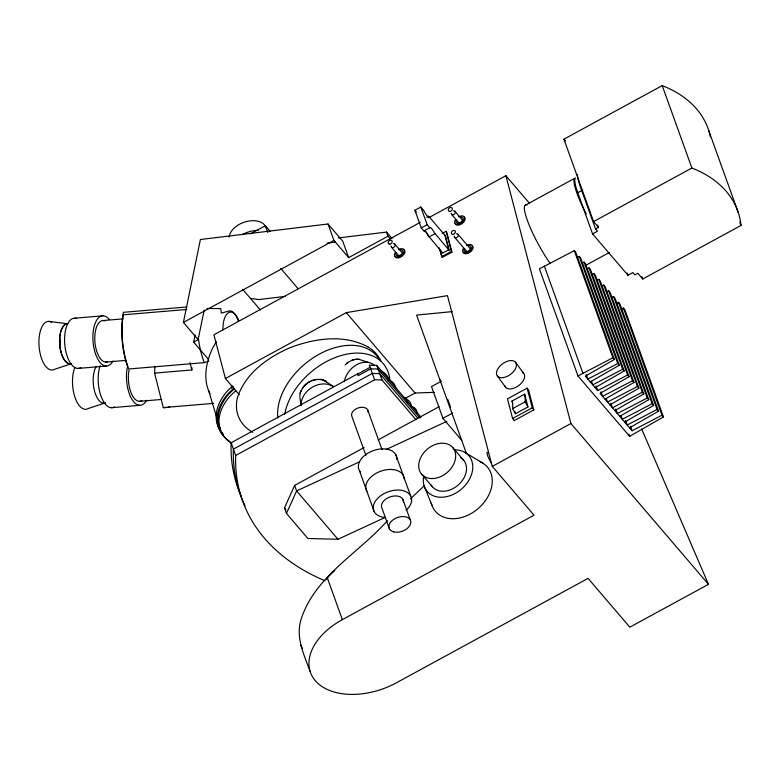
<?xml version="1.0" encoding="UTF-8"?>
<svg xmlns="http://www.w3.org/2000/svg" width="780" height="780" viewBox="0 0 780 780"><rect width="100%" height="100%" fill="white"/><g stroke="black" fill="none" stroke-linecap="round" stroke-linejoin="round"><path stroke-width="1.17" d="M165.487 407.726A54.074 24.882 85.2 0 1 163.283 407.599L154.586 373.103L154.898 366.366M154.586 373.103L191.851 369.964L191.948 367.721M449.26 250.536L434.363 232.713A6.455 1.17 61.4 0 0 430.004 227.614L424.106 230.822A6.455 1.17 61.4 0 1 428.464 235.93L442.601 252.866M208.679 359.629L193.664 342.089L198.12 339.651L183.388 322.433L200.392 239.509L328.019 223.996L342.761 241.225L348.66 257.634L387.982 236.213L390.351 238.982M193.664 342.089L195.127 334.981M198.12 339.651L204.194 310.04M385.486 517.276L337.964 539.273L307.895 538.483L286.484 513.454L284.495 507.936L294.625 485.404L364.172 447.515M286.484 513.454L296.615 490.932L359.599 461.77M216.226 341.767L212.306 348.757A58.91 38.708 -51.4 0 0 210.103 393.676M302.25 388.547L303.888 386.168A16.75 13.543 -32 0 1 307.076 383.233M387.416 520.679C358.868 553.069 315.003 576.04 301.09 619.3C295.396 637.367 304.024 654.859 310.157 671.502M232.723 385.895L227.214 391.17A59.972 38.308 -19.8 0 0 220.087 430.277M231.445 388.157L233.152 386.529M233.62 388.372L228.111 393.647A59.972 38.308 -19.8 0 0 230.002 441.587M234.049 389.005L228.94 393.89A58.91 37.625 -19.8 0 0 220.75 430.238M235.784 390.663L229.837 396.357A58.91 37.625 -19.8 0 0 231.689 443.45M410.358 498.927L424.476 485.54M614.347 359.502L585.341 376.145L597.694 390.585L627.608 375.005L629.08 376.73L600.083 393.373L632.083 430.774L661.996 415.204L663.468 416.92L629.635 436.342L577.97 375.95L539.409 268.827L574.304 250.653L575.776 252.379L614.347 359.502L612.875 357.776L574.304 250.653M590.255 381.888L619.261 365.245L580.691 258.122L579.218 256.396L577.083 257.507M595.169 387.631L624.166 370.988L585.605 263.864L584.132 262.139L581.997 263.25M604.997 399.116L633.994 382.473L595.433 275.35L593.95 273.624L591.815 274.735M609.901 404.859L638.908 388.216L600.337 281.093L598.865 279.367L596.729 280.478M614.816 410.602L643.822 393.959L605.251 286.835L603.779 285.11L601.643 286.221M619.73 416.344L648.726 399.701L610.165 292.578L608.692 290.852L606.557 291.964M624.643 422.087L653.64 405.444L615.079 298.321L613.606 296.595L611.462 297.706M629.558 427.82L658.554 411.187L619.993 304.064L618.511 302.338L616.375 303.449M250.477 233.854L265.385 225.732L270.124 231.27M183.388 322.433L333.918 240.406L348.66 257.634M424.076 231.211L421.258 227.906L414.901 210.259L420.8 207.051L423.755 210.493A6.455 1.17 61.4 0 0 427.099 215.836A6.455 1.17 61.4 0 0 428.659 216.236L445.39 235.794L448.958 249.405M577.405 174.33A45.532 8.239 61.4 0 0 580.7 187.726L595.54 228.93L598.484 227.321L593.57 221.578L563.911 139.181L662.21 85.615A147.976 94.526 -19.8 0 1 710.385 136.832M426.699 217.308L428.659 216.236M420.322 222.32L213.915 334.786L225.391 378.514L239.255 394.729M428.873 217.659L505.879 175.705L529.367 203.171M421.258 227.906L427.157 224.689L429.975 227.994M428.99 236.954L434.889 233.737M442.172 233.434L446.111 231.299L446.657 232.04L451.932 252.145L442.104 257.498L439.208 247.816M524.979 205.403L574.616 178.357A40.979 7.41 61.4 0 0 586.307 214.022M442.816 253.003L448.715 249.785L444.844 235.043L445.39 235.794M441.548 256.747L451.386 251.394L446.111 231.299M225.391 378.514L346.3 312.634L447.457 295.63L492.277 466.381L534.027 515.2L342.361 619.632A62.605 39.995 -19.8 0 0 315.305 680.677A62.605 39.995 -19.8 0 0 396.396 682.802L588.062 578.36L629.821 627.178L708.464 584.327L641.638 428.932M739.762 222.007L741 225.439L642.7 279.006L637.786 273.263L634.832 274.872L632.873 272.571L627.958 275.252L592.585 233.903L577.756 192.709L582.67 190.028M593.57 221.578L691.88 168.022A147.976 94.526 -19.8 0 1 741 225.439M592.585 233.903L597.5 231.231L595.54 228.93M241.351 496.45A283.403 181.028 -19.8 0 1 231.133 442.777L357.484 373.932L358.108 375.687L370.666 368.843L378.037 369.037L419.952 418.041M357.562 374.156L370.12 367.322M325.114 580.827A283.403 181.028 -19.8 0 1 235.697 455.462L374.605 379.782L381.976 379.977L415.984 419.728M585.156 265.658L609.453 252.427M405.444 398.268L415.067 393.023L434.411 392.36M378.076 439.94L439.062 406.712M439.852 379.685L441.226 381.293L431.496 386.587L442.923 418.314L452.654 413.01M527.105 388.148L507.468 398.853L512.626 418.509L514.147 420.595L533.793 409.9L528.635 390.244L527.105 388.148L532.262 407.803L533.793 409.9M512.099 400.969L524.599 394.154L527.953 406.945L515.463 413.751L512.596 408.632A58.198 10.53 61.4 0 0 512.099 400.969L512.713 403.289M512.596 408.632L525.086 401.817A58.198 10.53 61.4 0 0 524.599 394.154M512.626 418.509L532.262 407.803M492.277 466.381L570.921 423.53L505.879 175.705M586.901 268.993L589.046 267.881L590.518 269.607L629.08 376.73M621.289 309.192L623.425 308.081L624.897 309.806L663.468 416.92M577.97 375.95L612.875 357.776M619.261 365.245L617.779 363.519L587.867 379.099L586.228 374.536M624.166 370.988L622.693 369.262L592.78 384.842L591.552 381.401M633.994 382.473L632.521 380.747L602.608 396.318L600.971 391.765M638.908 388.216L637.435 386.49L607.523 402.061L606.294 398.648M643.822 393.959L642.34 392.233L612.437 407.803L610.789 403.25M648.726 399.701L647.254 397.976L617.341 413.546L615.703 408.993M653.64 405.444L652.168 403.718L622.255 419.289L621.026 415.877M658.554 411.187L657.082 409.461L627.169 425.032L625.531 420.478M386.119 449.494L446.891 421.356M71.487 363.685L54.688 369.252A24.395 11.232 85.2 0 1 39.01 345.54A24.395 11.232 85.2 0 1 51.714 322.257M105.076 402.948L88.267 408.515A24.395 11.232 85.2 0 1 74.87 396.991A24.395 11.232 85.2 0 1 74.812 367.643M186.8 309.455L123.269 314.808A54.074 24.882 85.2 0 0 128.749 368.989L204.272 362.622L208.806 361.208M338.325 237.939L386.5 232.089L392.028 238.553M327.103 243.126L335.536 242.102M285.041 296.4L258.921 299.578L250.468 298.428M452.147 311.62L416.598 315.091L466.45 453.541M186.907 306.969L123.377 312.322A54.074 24.882 85.2 0 0 127.637 366.629M74.724 318.181L103.048 315.793M103.174 320.531L123.084 318.854M105.797 362.076L125.707 360.399M77.893 368.443L106.216 366.064M139.386 401.339L161.626 399.457M111.481 407.706L139.805 405.317M163.283 407.599L213.632 403.357M206.875 308.49L220.73 308.568L221.335 313.063L227.809 311.327A19.442 8.95 85.2 0 1 238.368 321.331M421.005 417.144L376.711 365.372L369.34 365.177L374.605 379.782M48.75 321.38L67.704 323.749A20.163 9.282 85.2 0 0 59.66 343.717A20.163 9.282 85.2 0 0 70.239 363.968M368.248 362.388L359.434 359.473A16.77 12.685 -51.9 0 0 357.065 359.297M368.004 346.954C343.882 333.85 314.613 338.393 289.994 347.695C267.589 357.503 245.495 373.181 237.549 397.371A68.62 43.836 -19.8 0 0 252.613 432.315M324.246 380.533L333.343 386.529A20.221 16.341 -32 0 0 312.253 387.231A20.221 16.341 -32 0 0 301.139 405.464L299.832 397.293M326.537 381.595L323.135 380.045A16.77 13.553 -32 0 0 311.99 380.747M464.977 452.459L482.537 462.969M326.469 381.527L326.391 381.449A16.75 13.543 -32 0 0 320.093 379.353M563.911 139.181L565.471 141.005M454.857 211.234L462.755 220.477M451.678 214.471L459.576 223.714M457.889 234.205L470.74 249.23M454.711 237.442L467.561 252.466M414.901 210.259L416.383 211.984M570.921 423.53L708.464 584.327M394.69 244.013L402.597 253.256M391.511 247.25L398.629 255.567M442.923 418.314L461.857 440.456M346.3 312.634L415.067 393.023M452.887 447.72A20.485 15.317 -40.5 0 1 437.755 477.701A20.485 15.317 -40.5 0 1 420.888 457.207A20.485 15.317 -40.5 0 1 452.887 447.72L463.739 460.415M417.651 418.012L379.685 373.63L372.314 373.435L233.415 449.114A283.403 181.028 -19.8 0 0 245.086 505.889M280.751 268.398L298.116 288.697M421.463 474.026L432.325 486.72M242.668 289.302L260.403 310.04M337.964 539.273L296.615 490.932L294.625 485.404M284.495 507.936L286.026 509.72M451.386 251.394L451.932 252.145M515.502 362.222L523.692 373.454M497.416 376.038L505.616 387.26M525.086 401.817L527.953 406.945M300.719 645.294L302.328 648.209M424.34 486.476L431.954 505.313M708.815 130.796L738.484 213.194M662.21 85.615L691.88 168.022M641.872 276.715L642.7 279.006M627.13 272.961L627.958 275.252M597.665 225.03L598.484 227.321M623.425 308.081L661.996 415.204M618.511 302.338L657.082 409.461M613.606 296.595L652.168 403.718M608.692 290.852L647.254 397.976M603.779 285.11L642.34 392.233M598.865 279.367L637.435 386.49M593.95 273.624L632.521 380.747M589.046 267.881L627.608 375.005M584.132 262.139L622.693 369.262M579.218 256.396L617.779 363.519M630.445 426.221L632.083 430.774M628.817 434.06L629.635 436.342M596.057 386.022L597.694 390.585M544.391 266.233L582.962 373.357M420.8 207.051L427.157 224.689M428.454 235.891L428.464 235.93A6.455 1.17 61.4 0 0 426.163 232.226M447.759 399.418L450.616 407.345M386.5 232.089L387.982 236.213M328.019 223.996L333.918 240.406M376.711 365.372L381.976 379.977M395.762 454.603L410.602 495.807M402.811 499.229L410.221 519.821M367.868 410.377L382.024 449.709M365.869 455.237L351.712 415.915A8.541 5.45 -19.8 0 1 359.209 407.628A8.541 5.45 -19.8 0 1 368.014 411.82M389.454 528.947L382.034 508.345A11.378 7.273 -19.8 0 1 390.926 496.626A11.378 7.273 -19.8 0 1 403.387 502.018M359.414 470.564L374.244 511.768M265.385 225.732L267.813 232.469M327.269 577.717L342.361 619.632M231.133 442.777L235.697 455.462M208.63 390.673L217.24 419.172M217.922 421.453L220.681 430.57M514.849 411.43L515.463 413.751M440.047 249.678L441.802 256.386M189.989 362.593L191.851 369.964M219.853 427.772A58.919 37.635 -19.8 0 1 218.887 425.636M218.478 424.534A58.919 37.635 -19.8 0 1 217.591 421.112M223.324 434.265A58.91 37.625 -19.8 0 1 221.929 432.305M277.846 417.992A60.372 40.082 -40 0 1 316.875 355.534A60.372 40.082 -40 0 1 378.748 358.595M368.004 346.954A68.425 43.709 -19.8 0 1 380.923 360.955M284.729 414.365A60.372 40.082 -40 0 1 339.271 356.109A60.372 40.082 -40 0 1 389.902 380.494M326.537 579.296A39.955 25.516 -19.8 0 1 334.63 570.765M550.124 263.396A40.979 7.41 61.4 0 1 528.684 223.86A40.979 7.41 61.4 0 1 526.939 204.974M404.186 249.922A5.694 3.305 -36.1 0 1 401.798 256.435A5.694 3.305 -36.1 0 1 395.06 256.357M400.179 250.039A3.988 2.311 -36.1 0 1 402.724 252.476A3.988 2.311 -36.1 0 1 397.829 255.928A3.988 2.311 -36.1 0 1 396.562 252.593M393.305 243.701A2.272 1.706 -40.5 0 1 395.148 245.271A2.272 1.706 -40.5 0 1 392.896 247.562A2.272 1.706 -40.5 0 1 391.053 245.993M398.551 249.58A5.694 3.305 -36.1 0 1 404.41 251.209A5.694 3.305 -36.1 0 1 397.732 257.166A5.694 3.305 -36.1 0 1 395.333 252.447M453.463 210.922A2.272 1.706 -40.5 0 1 455.305 212.492A2.272 1.706 -40.5 0 1 453.063 214.783A2.272 1.706 -40.5 0 1 451.22 213.213M464.344 217.132A5.694 3.305 -36.1 0 1 461.965 223.655A5.694 3.305 -36.1 0 1 455.227 223.567M458.201 223.753A3.988 2.311 -36.1 0 1 458.747 222.583M460.346 217.259A3.988 2.311 -36.1 0 1 462.881 219.697A3.988 2.311 -36.1 0 1 457.987 223.148A3.988 2.311 -36.1 0 1 456.729 219.814M458.718 216.791A5.694 3.305 -36.1 0 1 464.568 218.429A5.694 3.305 -36.1 0 1 457.899 224.386A5.694 3.305 -36.1 0 1 455.5 219.668M472.319 245.72A5.694 3.305 -36.1 0 1 469.94 252.242A5.694 3.305 -36.1 0 1 463.203 252.154M466.694 245.378A5.694 3.305 -36.1 0 1 472.543 247.006A5.694 3.305 -36.1 0 1 465.874 252.973A5.694 3.305 -36.1 0 1 463.476 248.255M468.322 245.846A3.988 2.311 -36.1 0 1 470.857 248.274A3.988 2.311 -36.1 0 1 465.962 251.735A3.988 2.311 -36.1 0 1 464.704 248.401M466.177 252.33A3.988 2.311 -36.1 0 1 466.723 251.17M470.34 248.615A3.988 2.311 -36.1 0 1 471.588 248.518M456.505 233.893A2.272 1.706 -40.5 0 1 458.338 235.463A2.272 1.706 -40.5 0 1 456.095 237.754A2.272 1.706 -40.5 0 1 454.252 236.184M491.4 463.261A9.107 1.648 61.4 0 1 487.295 454.545A9.107 1.648 61.4 0 1 488.514 452.975M522.288 372.372A11.378 6.611 -36.1 0 1 518.895 385.447A11.378 6.611 -36.1 0 1 504.826 385.71M577.756 192.709A40.979 7.41 61.4 0 1 575.386 177.781M229.184 237.042A19.354 12.363 -19.8 0 1 246.509 221.53A19.354 12.363 -19.8 0 1 266.136 227.77M242.209 234.624A23.332 14.908 -19.8 0 1 258.287 230.305M70.229 363.997A20.163 9.282 85.2 0 1 59.641 343.756A20.163 9.282 85.2 0 1 67.694 323.788M107.455 361.784A20.826 9.584 85.2 0 1 94.867 341.162A20.826 9.584 85.2 0 1 104.871 320.873M112.983 360.974A25.204 11.603 85.2 0 1 97.519 358.576A25.204 11.603 85.2 0 1 94.429 325.494A25.204 11.603 85.2 0 1 109.083 319.244M80.857 367.633A25.204 11.603 85.2 0 1 64.75 344.233A25.204 11.603 85.2 0 1 76.771 318.591M60.382 344.009A18.583 8.551 85.2 0 1 60.372 339.212M105.427 402.938A20.163 9.282 85.2 0 1 94.438 390.683A20.163 9.282 85.2 0 1 96.174 366.561M141.823 400.666A20.826 9.584 85.2 0 1 131.235 393.101A20.826 9.584 85.2 0 1 129.08 370.052M146.562 400.228A25.204 11.603 85.2 0 1 131.732 398.97A25.204 11.603 85.2 0 1 127.335 367.468M114.436 406.897A25.204 11.603 85.2 0 1 100.795 395.558A25.204 11.603 85.2 0 1 100.181 365.625M169.777 406.712A54.074 24.882 85.2 0 1 167.651 407.423M222.963 329.891A19.442 8.95 85.2 0 1 228.462 312.702A19.442 8.95 85.2 0 1 238.69 320.473M204.272 362.622A54.074 24.882 85.2 0 1 198.305 337.272M384.004 517.345A19.919 12.724 -19.8 0 1 376.155 500.058A19.919 12.724 -19.8 0 1 404.391 491.049A19.919 12.724 -19.8 0 1 406.078 510.305M366.824 491.166A19.919 12.724 -19.8 0 1 381.654 470.886A19.919 12.724 -19.8 0 1 404.235 479.066M360.613 472.212A19.919 12.724 -19.8 0 1 373.493 450.538A19.919 12.724 -19.8 0 1 396.786 459.488M454.935 449.885A27.436 20.514 -40.5 0 1 472.007 472.797A27.436 20.514 -40.5 0 1 442.66 497.201A27.436 20.514 -40.5 0 1 423.715 475.839M460.688 457.802A20.485 15.317 -40.5 0 1 458.776 484.517A20.485 15.317 -40.5 0 1 431.184 485.062M479.427 461.448A34.145 25.535 -40.5 0 1 478.247 508.482A34.145 25.535 -40.5 0 1 431.291 503.1M300.076 393.364A16.75 13.543 -32 0 1 301.051 390.546M307.973 382.61A16.75 13.543 -32 0 1 310.849 381.02M311.854 380.601A16.75 13.543 -32 0 1 317.031 379.363M299.822 396.367A16.77 13.553 -32 0 1 301.187 390.692M301.636 389.785A16.77 13.553 -32 0 1 307.223 383.389M308.11 382.756A16.77 13.553 -32 0 1 310.996 381.166M344.214 381.722A20.221 15.307 -51.9 0 1 357.045 364.504A20.221 15.307 -51.9 0 1 374.527 365.537M387.875 379.519A18.281 13.835 -51.9 0 1 395.801 387.816M381.508 371.68A20.221 15.307 -51.9 0 1 389.279 380.562M381.313 370.958A20.221 15.307 -51.9 0 1 385.632 375.112M345.13 365.02A16.77 12.685 -51.9 0 1 348.436 362.252M349.323 361.686A16.77 12.685 -51.9 0 1 355.836 359.375M346.583 363.412A16.75 12.675 -51.9 0 1 348.299 362.125M351.946 360.204A16.75 12.675 -51.9 0 1 359.287 359.346M411.197 406.585A18.281 10.579 -51.4 0 1 417.29 413.224M404.293 397.605A20.221 11.7 -51.4 0 1 406.809 399.34M406.838 399.594A20.221 11.7 -51.4 0 1 411.469 406.419M406.633 401.642A18.281 10.579 -51.4 0 1 408.067 402.792M389.688 244.15A2.272 1.706 -40.5 0 0 392.116 241.118A2.272 1.706 -40.5 0 0 388.654 241.293A2.272 1.706 -40.5 0 0 389.688 244.15M449.845 211.37A2.272 1.706 -40.5 0 0 452.283 208.338A2.272 1.706 -40.5 0 0 448.822 208.514A2.272 1.706 -40.5 0 0 449.845 211.37M452.878 234.341A2.272 1.706 -40.5 0 0 455.315 231.309A2.272 1.706 -40.5 0 0 451.854 231.484A2.272 1.706 -40.5 0 0 452.878 234.341M503.071 377.618A11.378 6.611 -36.1 0 0 516.292 363.773A11.378 6.611 -36.1 0 0 500.019 366.005A11.378 6.611 -36.1 0 0 503.071 377.618M393.783 531.892A11.378 7.273 -19.8 0 0 410.806 522.62A11.378 7.273 -19.8 0 0 394.924 518.642A11.378 7.273 -19.8 0 0 393.783 531.892"/></g></svg>
